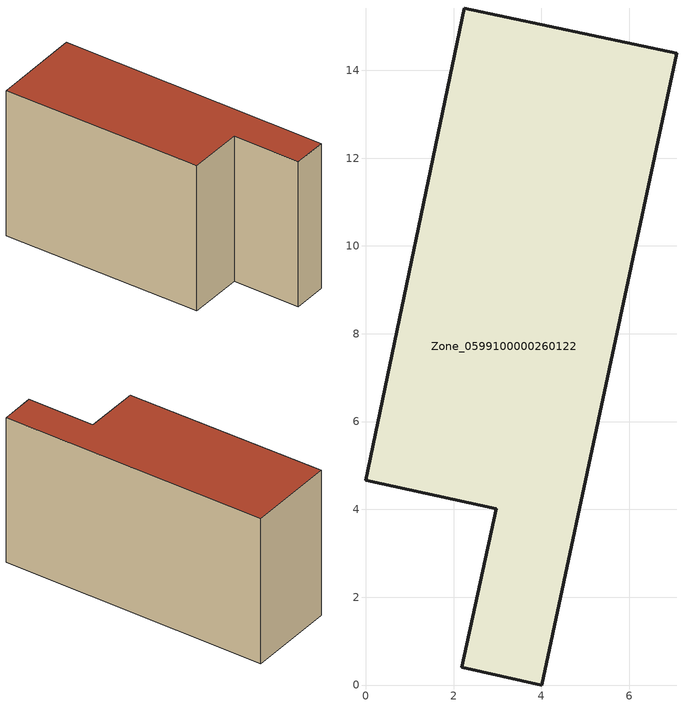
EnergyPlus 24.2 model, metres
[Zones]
Zone_0599100000260122
 floor ground (C_G): 7.08,14.39 4.01,0 2.19,0.4 2.97,4.01 0,4.66 2.24,15.42 z0
 wall outside (C_F): 4.01,0 7.08,14.39 2.24,15.42 0,4.66 2.97,4.01 2.19,0.4 4.01,0 z0:8.29
 roof outside (C_R): 2.19,0.4 4.01,0 7.08,14.39 2.24,15.42 0,4.66 2.97,4.01 z8.29
[BUILDING]
Pand.0599100000260122: North Axis=0; Terrain=City; Loads Convergence Tolerance Value=0.04; Temperature Convergence Tolerance Value=0.4; Solar Distribution=FullExterior; Maximum Number of Warmup Days=25; Minimum Number of Warmup Days=1
[Site:Location]
Rotterdam.The.Hague.AP_ZH_NLD Design_Conditions: Latitude=51.96; Longitude=4.45; Time Zone=1; Elevation=-4.5
[SITE:GROUNDTEMPERATURE:BUILDINGSURFACE]
18, 18, 18, 18, 18, 18, 18, 18, 18, 18, 18, 18
[MATERIAL] Thermal Absorptance=0.9; Solar Absorptance=0.7; Visible Absorptance=0.7
Name | Roughness | Thickness | Conductivity | Density | Specific Heat
G.TI.1975-1991 | MediumSmooth | 0.15 | 0.288461 | 540 | 1210
F.TI.1975-1991 | Rough | 0.3 | 0.230769 | 1920 | 840
R.TI.1975-1991 | MediumRough | 0.2 | 0.153846 | 1500 | 1000
[CONSTRUCTION]
C_G: G.TI.1975-1991
C_F: F.TI.1975-1991
C_R: R.TI.1975-1991
[ZONE]
Zone_0599100000260122: Type=1; Multiplier=1; Ceiling Height=Autocalculate; Volume=Autocalculate; Floor Area=autocalculate; Part of Total Floor Area=Yes
[ZONEINFILTRATION:DESIGNFLOWRATE]
Infil_Zone_0599100000260122: Zone or ZoneList or Space or SpaceList=Zone_0599100000260122; Schedule=AlwaysOn; Design Flow Rate Calculation Method=Flow/Area; Flow Rate per Floor Area=0.003; Constant Term Coefficient=1; Temperature Term Coefficient=0; Velocity Term Coefficient=0; Velocity Squared Term Coefficient=0
[HVACTEMPLATE:ZONE:IDEALLOADSAIRSYSTEM]
Zone_0599100000260122: Maximum Heating Supply Air Temperature=50; Minimum Cooling Supply Air Temperature=13; Maximum Heating Supply Air Humidity Ratio=0.0156; Minimum Cooling Supply Air Humidity Ratio=0.0077; Heating Limit=NoLimit; Cooling Limit=NoLimit; Dehumidification Control Type=ConstantSensibleHeatRatio; Cooling Sensible Heat Ratio=0.7; Dehumidification Setpoint=60; Humidification Control Type=None; Humidification Setpoint=30; Outdoor Air Method=None; Outdoor Air Flow Rate per Person=0.00944; Outdoor Air Flow Rate per Zone Floor Area=0; Outdoor Air Flow Rate per Zone=0; Demand Controlled Ventilation Type=None; Outdoor Air Economizer Type=NoEconomizer; Heat Recovery Type=None; Sensible Heat Recovery Effectiveness=0.7; Latent Heat Recovery Effectiveness=0.65
[ZONECONTROL:THERMOSTAT]
ThermostatControl_Zone_0599100000260122: Zone or ZoneList=Zone_0599100000260122; Control Type Schedule=DualSetpointControlType; Control 1=Thermostat_Zone_0599100000260122; Temperature Difference Between Cutout And Setpoint=0
[THERMOSTATSETPOINT:DUALSETPOINT]
Thermostat_Zone_0599100000260122: Heating Setpoint Temperature Schedule=HeatingSetpoint_Zone_0599100000260122; Cooling Setpoint Temperature Schedule=CoolingSetpoint_Zone_0599100000260122
[SCHEDULE:COMPACT]
HeatingSetpoint_Zone_0599100000260122: Through: 12/31, For: AllDays, Until: 24:00, 21
CoolingSetpoint_Zone_0599100000260122: Through: 12/31, For: AllDays, Until: 24:00, 24
DualSetpointControlType: Through: 12/31, For: AllDays, Until: 24:00, 4
AlwaysOn: Through: 12/31, For: AllDays, Until: 24:00, 1
